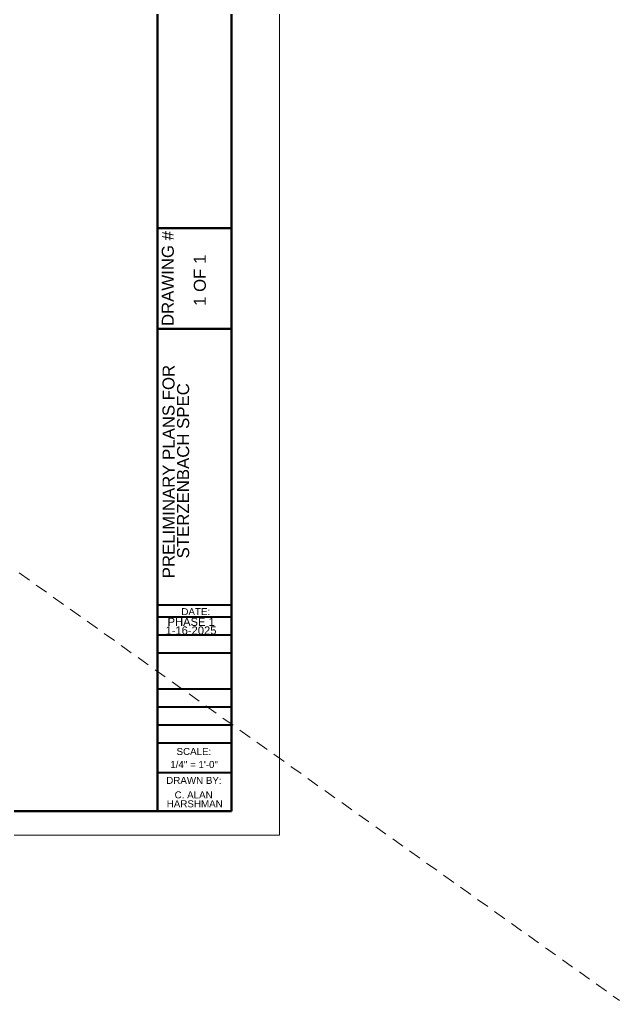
# Model space of a CAD drawing. Header units: inches. Extents: x -4443104 to -4439086, y 793046 to 798506.
# Drawn here: x -4439686 to -4439086, y 796798 to 797778 of the extents above; entities that cross this region are included whole.
import ezdxf
from ezdxf.enums import TextEntityAlignment as Align

# ---------------------------------------------------------------- set-up
doc = ezdxf.new("R2010")
doc.units = ezdxf.units.IN
doc.header["$MEASUREMENT"] = 0
doc.linetypes.add('DGN Style 2', pattern=[20.825219, 12.495132, -8.330088])
doc.layers.add('Level 1', color=7, linetype='Continuous', lineweight=0)
doc.layers.add('Level 3', color=7, linetype='Continuous', lineweight=0)
doc.styles.add('Style-Arial', font='arial.ttf')

msp = doc.modelspace()

# ---------------------------------------------------------------- linework, layer by layer
at = {"layer": 'Level 1', "color": 7, "linetype": 'Continuous', "lineweight": 0}
for p, q in [((-4439426.0755, 796962.9512), (-4439426.0755, 798114.9512)), ((-4441154.0755, 796962.9512), (-4439426.0755, 796962.9512))]:
    msp.add_line(p, q, dxfattribs=at)
at = {"layer": 'Level 1', "color": 7, "linetype": 'Continuous', "lineweight": 53}
for p, q in [((-4439548.0755, 796986.9512), (-4439548.0755, 798090.9512)), ((-4439474.0755, 796986.9512), (-4439474.0755, 798090.9512)), ((-4439548.0755, 797569.8563), (-4439474.0755, 797569.8563)), ((-4439548.0755, 797469.2012), (-4439474.0755, 797469.2012)), ((-4441106.0755, 796986.9512), (-4439474.0755, 796986.9512))]:
    msp.add_line(p, q, dxfattribs=at)
at = {"layer": 'Level 1', "color": 7, "linetype": 'Continuous', "lineweight": 40}
for p, q in [((-4439548.0755, 797193.2012), (-4439474.0755, 797193.2012)), ((-4439548.0755, 797181.2012), (-4439474.0755, 797181.2012)), ((-4439548.0755, 797163.2012), (-4439474.0755, 797163.2012)), ((-4439548.0755, 797145.2012), (-4439474.0755, 797145.2012)), ((-4439548.0755, 797109.2012), (-4439474.0755, 797109.2012)), ((-4439548.0755, 797109.2012), (-4439474.0755, 797109.2012)), ((-4439548.0755, 797091.2012), (-4439474.0755, 797091.2012)), ((-4439548.0755, 797073.2012), (-4439474.0755, 797073.2012)), ((-4439548.0755, 797055.1424), (-4439474.0755, 797055.1424)), ((-4439548.0755, 797025.7133), (-4439474.0755, 797025.7133))]:
    msp.add_line(p, q, dxfattribs=at)
at = {"layer": 'Level 3', "color": 120, "linetype": 'DGN Style 2', "lineweight": 13}
msp.add_line((-4441484.0068, 798505.9651), (-4439086.4167, 796797.85), dxfattribs=at)

# ---------------------------------------------------------------- texts
at = {"layer": 'Level 3', "color": 7, "linetype": 'Continuous', "lineweight": 13, "style": 'Style-Arial'}
msp.add_text('DRAWING #', height=12, rotation=90, dxfattribs=at).set_placement((-4439537.753, 797519.4099), align=Align.MIDDLE_CENTER)
at = {"layer": 'Level 3', "color": 120, "linetype": 'Continuous', "lineweight": 13, "style": 'Style-Arial'}
msp.add_text('1 OF 1', height=12, rotation=90, dxfattribs=at).set_placement((-4439499.7166, 797492.048))
at = {"layer": 'Level 3', "color": 7, "linetype": 'DGN Style 2', "lineweight": 0, "style": 'Style-Arial'}
for s, p in [('PRELIMINARY PLANS FOR', (-4439531.0038, 797219.8362)), ('STERZENBACH SPEC', (-4439516.4228, 797239.6881))]:
    msp.add_text(s, height=12, rotation=90, dxfattribs=at).set_placement(p)
at = {"layer": 'Level 3', "color": 7, "linetype": 'Continuous', "lineweight": 13, "style": 'Style-Arial'}
for s, p in [('DATE:', (-4439524.171, 797182.9196)), ('SCALE:', (-4439529.0172, 797043.1782)), ('1/4" = 1\'-0"', (-4439535.2947, 797030.1281)), ('DRAWN BY:', (-4439539.3097, 797014.2497)), ('C. ALAN ', (-4439530.9167, 796999.7837)), (' HARSHMAN', (-4439541.4863, 796990.8448))]:
    msp.add_text(s, height=7, dxfattribs=at).set_placement(p)
at = {"layer": 'Level 3', "color": 7, "linetype": 'DGN Style 2', "lineweight": 13, "style": 'Style-Arial'}
for s, p in [('PHASE 1', (-4439514.3525, 797176.2371)), ('1-16-2025', (-4439514.5814, 797167.6658))]:
    msp.add_text(s, height=8, dxfattribs=at).set_placement(p, align=Align.MIDDLE_CENTER)

doc.saveas('drawing.dxf')
